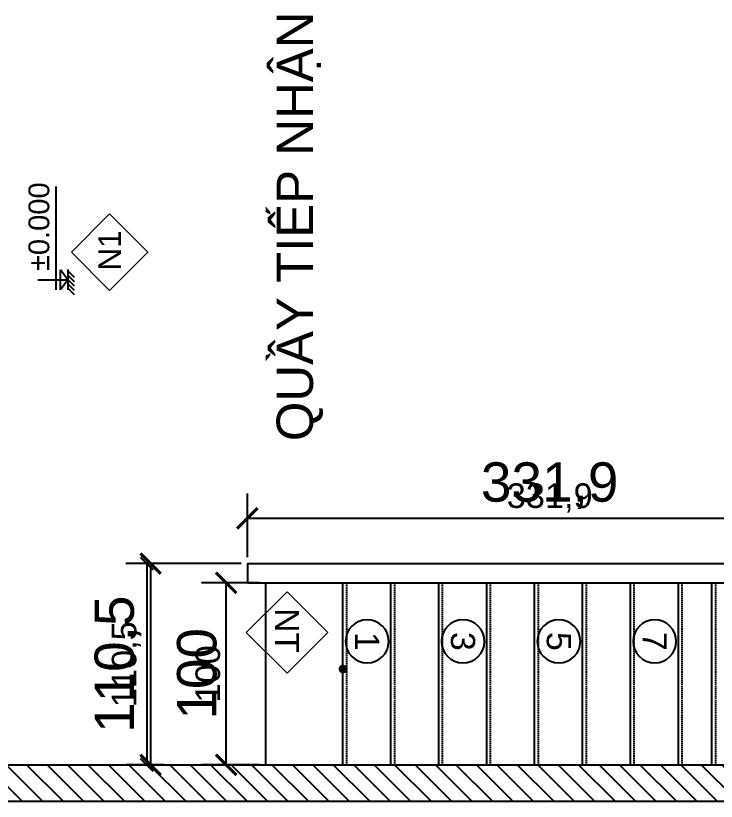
# Model space of a CAD drawing. Header units: millimetres. Extents: x -26398 to 135532, y -376633 to 43268.
# Drawn here: x 7667.9 to 8052.6, y -358874.9 to -358443.5 of the extents above; entities that cross this region are included whole.
import ezdxf
from ezdxf.enums import TextEntityAlignment as Align

# ---------------------------------------------------------------- set-up
doc = ezdxf.new("R2010")
doc.units = ezdxf.units.MM
doc.linetypes.add('HIDDEN', pattern=[0.375, 0.25, -0.125])
for name, color, linetype in [('0 @ 5', 7, 'Continuous'), ('0 @ 8', 7, 'Continuous'), ('A2-NETCAT 3B', 7, 'Continuous'), ('A3-NETTHAY', 4, 'Continuous'), ('A5-KICHTHUOC', 251, 'Continuous'), ('A7-NETKHUAT', 252, 'HIDDEN'), ('DIM', 7, 'Continuous'), ('GHICHU', 40, 'Continuous'), ('TƯỜNG', 52, 'Continuous')]:
    doc.layers.add(name, color=color, linetype=linetype)
doc.layers.add('A6-GHICHU', color=147, linetype='Continuous', lineweight=20)
doc.styles.add('GHICHU35', font='', dxfattribs={"width": 0.9, "height": 350})
doc.styles.get("Standard").update_dxf_attribs({"font": 'arial.ttf'})
doc.styles.add('TUANH', font='')
doc.styles.add('VHELVEN', font='')
doc.styles.get('GHICHU35').set_extended_font_data('VNI-Helve')
doc.styles.get('TUANH').set_extended_font_data('VNI-Helve-Condense', bold=True)
doc.styles.get('VHELVEN').set_extended_font_data('VNI-Helve')
doc.dimstyles.new('SCALE dimmatbang', dxfattribs={"dimscale": 70, "dimtxt": 2.7, "dimasz": 1.4, "dimexe": 1.7, "dimexo": 0.7, "dimtad": 1, "dimtoh": 1, "dimdec": 1, "dimtxsty": 'Standard', "dimblk": 'ARCHTICK', "dimcen": 2.5, "dimclrd": 1, "dimclre": 256, "dimadec": 0, "dimazin": 0, "dimtfac": 1, "dimtdec": 1, "dimtmove": 0, "dimatfit": 3, "dimfxl": 1, "dimarcsym": 0})

# ---------------------------------------------------------------- blocks, each defined once
blk = doc.blocks.new('1-cote nen')
for p, q in [((-1.8, 267.2), (-1.8, 0)), ((-91.4, 101.9), (827.5, 101.9)), ((-1.8, 0), (-91.4, 62.9)), ((-91.4, 62.9), (87.7, 62.9)), ((89.6, 0), (-91.4, 0)), ((-1.8, 0), (87.7, 62.9)), ((-137.3, -60), (-77.3, 0)), ((-98.7, -60), (-38.7, 0)), ((-60, -60), (0, 0)), ((-21.3, -60), (38.7, 0)), ((17.3, -60), (77.3, 0))]:
    blk.add_line(p, q)
at = {"ltscale": 50, "style": 'GHICHU35', "width": 0.9}
blk.add_attdef('%%P0.000', (75.5, 163.9), '', height=187.5, dxfattribs=at)
blk = doc.blocks.new('TRUCCOT')
blk.add_circle((0, -390), 250)
at = {"style": 'VHELVEN'}
blk.add_attdef('TRUC', text='', height=280, dxfattribs=at).set_placement((0, -390), align=Align.MIDDLE_CENTER)
blk = doc.blocks.new('_ArchTick')
at = {"color": 0, "linetype": 'ByBlock', "const_width": 0.15}
blk.add_lwpolyline([(-0.5, -0.5), (0.5, 0.5)], dxfattribs=at)
blk = doc.blocks.new('*D8470')
at = {"lineweight": -2, "transparency": 16777216}
for p, q in [((7795.14, -358738.82), (7795.14, -358705.98)), ((8127.05, -358738.82), (8127.05, -358705.98))]:
    blk.add_line(p, q, dxfattribs=at)
at = {"color": 1, "lineweight": -2, "transparency": 16777216}
blk.add_line((8127.05, -358719.58), (7795.14, -358719.58), dxfattribs=at)
at = {"layer": 'DEFPOINTS', "color": 0, "transparency": 16777216}
for p in [(7795.14, -358719.58), (7795.14, -358744.42), (8127.05, -358744.42)]:
    blk.add_point(p, dxfattribs=at)
at = {"color": 1, "lineweight": -2, "transparency": 16777216, "xscale": 11.2, "yscale": 11.2, "zscale": 11.2, "rotation": 180}
blk.add_blockref('_ArchTick', (7795.14, -358719.58), dxfattribs=at)
at = {"color": 1, "lineweight": -2, "transparency": 16777216, "xscale": 11.2, "yscale": 11.2, "zscale": 11.2}
blk.add_blockref('_ArchTick', (8127.05, -358719.58), dxfattribs=at)
at = {"color": 0, "transparency": 16777216, "insert": (7961.1, -358701.6), "char_height": 21.6, "attachment_point": 5}
blk.add_mtext('331,9', dxfattribs=at)
blk = doc.blocks.new('*D8471')
at = {"lineweight": -2, "transparency": 16777216}
for p, q in [((7795.14, -358740.92), (7795.14, -358711.08)), ((8127.05, -358740.92), (8127.05, -358711.08))]:
    blk.add_line(p, q, dxfattribs=at)
at = {"color": 1, "lineweight": -2, "transparency": 16777216}
blk.add_line((8127.05, -358719.58), (7795.14, -358719.58), dxfattribs=at)
at = {"layer": 'DEFPOINTS', "color": 0, "transparency": 16777216}
for p in [(7795.14, -358719.58), (7795.14, -358744.42), (8127.05, -358744.42)]:
    blk.add_point(p, dxfattribs=at)
at = {"color": 1, "lineweight": -2, "transparency": 16777216, "xscale": 7, "yscale": 7, "zscale": 7, "rotation": 180}
blk.add_blockref('_ArchTick', (7795.14, -358719.58), dxfattribs=at)
at = {"color": 1, "lineweight": -2, "transparency": 16777216, "xscale": 7, "yscale": 7, "zscale": 7}
blk.add_blockref('_ArchTick', (8127.05, -358719.58), dxfattribs=at)
at = {"color": 0, "transparency": 16777216, "insert": (7961.1, -358708.34), "char_height": 13.5, "attachment_point": 5}
blk.add_mtext('331,9', dxfattribs=at)
blk = doc.blocks.new('*D8472')
at = {"lineweight": -2, "transparency": 16777216}
for p, q in [((7789.54, -358744.42), (7728.4, -358744.42)), ((7747.16, -358854.95), (7728.4, -358854.95))]:
    blk.add_line(p, q, dxfattribs=at)
at = {"color": 1, "lineweight": -2, "transparency": 16777216}
blk.add_line((7742, -358744.42), (7742, -358854.95), dxfattribs=at)
at = {"layer": 'DEFPOINTS', "color": 0, "transparency": 16777216}
for p in [(7795.14, -358744.42), (7742, -358854.95), (7752.76, -358854.95)]:
    blk.add_point(p, dxfattribs=at)
at = {"color": 1, "lineweight": -2, "transparency": 16777216, "xscale": 11.2, "yscale": 11.2, "zscale": 11.2}
for p, rotation in [((7742, -358744.42), 90), ((7742, -358854.95), 270)]:
    blk.add_blockref('_ArchTick', p, dxfattribs=dict(at, rotation=rotation))
at = {"color": 0, "transparency": 16777216, "insert": (7724.02, -358799.69), "char_height": 21.6, "attachment_point": 5, "rotation": 90}
blk.add_mtext('110,5', dxfattribs=at)
blk = doc.blocks.new('*D8473')
at = {"lineweight": -2, "transparency": 16777216}
for p, q in [((7791.64, -358744.42), (7731.42, -358744.42)), ((7749.26, -358854.95), (7731.42, -358854.95))]:
    blk.add_line(p, q, dxfattribs=at)
at = {"color": 1, "lineweight": -2, "transparency": 16777216}
blk.add_line((7739.92, -358744.42), (7739.92, -358854.95), dxfattribs=at)
at = {"layer": 'DEFPOINTS', "color": 0, "transparency": 16777216}
for p in [(7795.14, -358744.42), (7739.92, -358854.95), (7752.76, -358854.95)]:
    blk.add_point(p, dxfattribs=at)
at = {"color": 1, "lineweight": -2, "transparency": 16777216, "xscale": 7, "yscale": 7, "zscale": 7}
for p, rotation in [((7739.92, -358744.42), 90), ((7739.92, -358854.95), 270)]:
    blk.add_blockref('_ArchTick', p, dxfattribs=dict(at, rotation=rotation))
at = {"color": 0, "transparency": 16777216, "insert": (7728.68, -358799.69), "char_height": 13.5, "attachment_point": 5, "rotation": 90}
blk.add_mtext('110,5', dxfattribs=at)
blk = doc.blocks.new('*D8462')
at = {"lineweight": -2, "transparency": 16777216}
for p, q in [((7799.59, -358754.95), (7769.87, -358754.95)), ((7799.54, -358854.95), (7769.87, -358854.95))]:
    blk.add_line(p, q, dxfattribs=at)
at = {"color": 1, "lineweight": -2, "transparency": 16777216}
blk.add_line((7783.47, -358854.95), (7783.47, -358754.95), dxfattribs=at)
at = {"layer": 'DEFPOINTS', "color": 0, "transparency": 16777216}
for p in [(7783.47, -358754.95), (7805.19, -358754.95), (7805.14, -358854.95)]:
    blk.add_point(p, dxfattribs=at)
at = {"color": 1, "lineweight": -2, "transparency": 16777216, "xscale": 11.2, "yscale": 11.2, "zscale": 11.2}
for p, rotation in [((7783.47, -358754.95), 90), ((7783.47, -358854.95), 270)]:
    blk.add_blockref('_ArchTick', p, dxfattribs=dict(at, rotation=rotation))
at = {"color": 0, "transparency": 16777216, "insert": (7767.44, -358804.95), "char_height": 21.6, "attachment_point": 5, "rotation": 90}
blk.add_mtext('100', dxfattribs=at)
blk = doc.blocks.new('*D8463')
at = {"lineweight": -2, "transparency": 16777216}
for p, q in [((7801.69, -358754.95), (7774.97, -358754.95)), ((7801.64, -358854.95), (7774.97, -358854.95))]:
    blk.add_line(p, q, dxfattribs=at)
at = {"color": 1, "lineweight": -2, "transparency": 16777216}
blk.add_line((7783.47, -358854.95), (7783.47, -358754.95), dxfattribs=at)
at = {"layer": 'DEFPOINTS', "color": 0, "transparency": 16777216}
for p in [(7783.47, -358754.95), (7805.19, -358754.95), (7805.14, -358854.95)]:
    blk.add_point(p, dxfattribs=at)
at = {"color": 1, "lineweight": -2, "transparency": 16777216, "xscale": 7, "yscale": 7, "zscale": 7}
for p, rotation in [((7783.47, -358754.95), 90), ((7783.47, -358854.95), 270)]:
    blk.add_blockref('_ArchTick', p, dxfattribs=dict(at, rotation=rotation))
at = {"color": 0, "transparency": 16777216, "insert": (7773.45, -358804.95), "char_height": 13.5, "attachment_point": 5, "rotation": 90}
blk.add_mtext('100', dxfattribs=at)
blk = doc.blocks.new('*U9334')
at = {"layer": '0 @ 5'}
dim = blk.add_linear_dim(base=(7795.14, -358719.58), p1=(8127.05, -358744.42), p2=(7795.14, -358744.42), dimstyle='SCALE dimmatbang', override={"dimscale": 5, "dimtix": 0, "dimtofl": 1, "dimtmove": 0, "dimatfit": 3}, dxfattribs=at)
dim.commit()
dim.dimension.update_dxf_attribs({"geometry": '*D8471', "text_midpoint": (7961.1, -358708.34)})
at = {"layer": '0 @ 8'}
dim = blk.add_linear_dim(base=(7795.14, -358719.58), p1=(8127.05, -358744.42), p2=(7795.14, -358744.42), dimstyle='SCALE dimmatbang', override={"dimscale": 8, "dimtix": 0, "dimtofl": 1, "dimtmove": 0, "dimatfit": 3}, dxfattribs=at)
dim.commit()
dim.dimension.update_dxf_attribs({"geometry": '*D8470', "text_midpoint": (7961.1, -358701.6)})
blk = doc.blocks.new('*U9335')
at = {"layer": '0 @ 5'}
dim = blk.add_linear_dim(base=(7739.92, -358854.95), p1=(7795.14, -358744.42), p2=(7752.76, -358854.95), angle=90, dimstyle='SCALE dimmatbang', override={"dimscale": 5, "dimtix": 0, "dimtofl": 1, "dimtmove": 0, "dimatfit": 3}, dxfattribs=at)
dim.commit()
dim.dimension.update_dxf_attribs({"geometry": '*D8473', "text_midpoint": (7728.68, -358799.69)})
at = {"layer": '0 @ 8'}
dim = blk.add_linear_dim(base=(7742, -358854.95), p1=(7795.14, -358744.42), p2=(7752.76, -358854.95), angle=90, dimstyle='SCALE dimmatbang', override={"dimscale": 8, "dimtix": 0, "dimtofl": 1, "dimtmove": 0, "dimatfit": 3}, dxfattribs=at)
dim.commit()
dim.dimension.update_dxf_attribs({"geometry": '*D8472', "text_midpoint": (7724.02, -358799.69)})
blk = doc.blocks.new('*U9336')
at = {"layer": '0 @ 5'}
dim = blk.add_linear_dim(base=(7783.47, -358754.95), p1=(7805.14, -358854.95), p2=(7805.19, -358754.95), angle=90, dimstyle='SCALE dimmatbang', override={"dimscale": 5, "dimtix": 0, "dimtofl": 1, "dimtmove": 0, "dimatfit": 3}, dxfattribs=at)
dim.commit()
dim.dimension.update_dxf_attribs({"geometry": '*D8463', "text_midpoint": (7773.45, -358804.95)})
at = {"layer": '0 @ 8'}
dim = blk.add_linear_dim(base=(7783.47, -358754.95), p1=(7805.14, -358854.95), p2=(7805.19, -358754.95), angle=90, dimstyle='SCALE dimmatbang', override={"dimscale": 8, "dimtix": 0, "dimtofl": 1, "dimtmove": 0, "dimatfit": 3}, dxfattribs=at)
dim.commit()
dim.dimension.update_dxf_attribs({"geometry": '*D8462', "text_midpoint": (7767.44, -358804.95)})

msp = doc.modelspace()

# ---------------------------------------------------------------- hatches: boundary and pattern name
at = {"layer": 'TƯỜNG'}
h = msp.add_hatch(dxfattribs=at)
h.set_pattern_fill('ANSI31', color=256, scale=2.5, angle=90)
h.set_pattern_definition([(135, (-202.924, -361103.396), (-5.61266, -5.61266), [])])
h.paths.add_polyline_path([(10837.05, -358854.95), (10837.05, -358874.95), (11027.42, -358874.95), (11027.42, -358854.95)])
h.paths.add_polyline_path([(10817.05, -358484.95), (10817.05, -358854.95), (10837.05, -358854.95), (10837.05, -358484.95)])
h.paths.add_polyline_path([(10637.05, -358854.95), (10452.05, -358854.95), (10452.05, -358874.95), (10817.05, -358874.95), (10817.05, -358854.95)])
h.paths.add_polyline_path([(11057.42, -358854.95), (11057.42, -358874.95), (11237.05, -358874.95), (11237.05, -358854.95)])
h.paths.add_polyline_path([(11237.05, -358854.95), (11237.05, -358874.95), (11417.05, -358874.95), (11417.05, -358854.95)])
h.paths.add_polyline_path([(10052.05, -358854.95), (10052.05, -358874.95), (10422.05, -358874.95), (10422.05, -358854.95)])
h.paths.add_polyline_path([(9452.05, -358854.95), (9452.05, -358874.95), (10022.05, -358874.95), (10022.05, -358854.95)])
h.paths.add_polyline_path([(9152.05, -358854.95), (9152.05, -358874.95), (9422.05, -358874.95), (9422.05, -358860.23), (9416.76, -358854.95)])
h.paths.add_polyline_path([(8852.05, -358854.95), (8852.05, -358873.95), (8853.05, -358874.95), (9122.05, -358874.95), (9122.05, -358854.95)])
h.paths.add_polyline_path([(8257.05, -358854.95), (8257.05, -358874.95), (8822.05, -358874.95), (8822.05, -358855.17), (8821.82, -358854.95)])
h.paths.add_polyline_path([(7936.42, -358854.95), (7437.05, -358854.95), (7437.05, -358874.95), (8237.05, -358874.95), (8237.05, -358854.95), (8042.05, -358854.95)])

# ---------------------------------------------------------------- linework, layer by layer
at = {"layer": 'A2-NETCAT 3B'}
for p, q in [((7795.14, -358744.42), (8127.05, -358744.42)), ((7795.14, -358754.95), (8137.05, -358754.95))]:
    msp.add_line(p, q, dxfattribs=at)
at = {"layer": 'A3-NETTHAY'}
for p, q in [((7847.57, -358854.95), (7847.57, -358754.95)), ((7873.89, -358854.95), (7873.89, -358754.95)), ((7900.2, -358854.95), (7900.2, -358754.95)), ((7926.52, -358854.95), (7926.52, -358754.95)), ((7952.84, -358854.95), (7952.84, -358754.95)), ((7979.15, -358854.95), (7979.15, -358754.95)), ((8005.47, -358854.95), (8005.47, -358754.95)), ((8031.78, -358854.95), (8031.78, -358754.95)), ((8050.2, -358854.95), (8050.2, -358754.95))]:
    msp.add_line(p, q, dxfattribs=at)
msp.add_lwpolyline([(7805.19, -358754.95), (8137.05, -358754.95), (8137.05, -358517.98)], dxfattribs=at)
at = {"layer": 'A5-KICHTHUOC', "const_width": 2.37}
msp.add_lwpolyline([(7846.39, -358802.32, -1), (7848.76, -358802.32, -1)], format="xyb", close=True, dxfattribs=at)
at = {"layer": 'A6-GHICHU', "ltscale": 0.5}
for points in [[(7740.52, -358573.38), (7719.5, -358552.37), (7698.49, -358573.38), (7719.5, -358594.4)], [(7794.54, -358782.19), (7816.87, -358759.86), (7839.2, -358782.19), (7816.87, -358804.52)]]:
    msp.add_lwpolyline(points, close=True, dxfattribs=at)
at = {"layer": 'A7-NETKHUAT', "ltscale": 3}
for p, q in [((7849.68, -358854.95), (7849.68, -358754.95)), ((7875.99, -358854.95), (7875.99, -358754.95)), ((7902.31, -358854.95), (7902.31, -358754.95)), ((7928.63, -358854.95), (7928.63, -358754.95)), ((7954.94, -358854.95), (7954.94, -358754.95)), ((7981.26, -358854.95), (7981.26, -358754.95)), ((8007.57, -358854.95), (8007.57, -358754.95)), ((8033.89, -358854.95), (8033.89, -358754.95)), ((8052.31, -358854.95), (8052.31, -358754.95))]:
    msp.add_line(p, q, dxfattribs=at)
at = {"layer": 'DIM'}
for p, q in [((7795.14, -358744.42), (7795.14, -358754.95)), ((7805.14, -358754.95), (7805.14, -358854.95))]:
    msp.add_line(p, q, dxfattribs=at)
at = {"layer": 'TƯỜNG'}
for p, q in [((7437.05, -358854.95), (11237.05, -358854.95)), ((7437.05, -358874.95), (11237.05, -358874.95))]:
    msp.add_line(p, q, dxfattribs=at)

# ---------------------------------------------------------------- block references
for name in ['*U9334', '*U9335', '*U9336']:
    msp.add_blockref(name, (0, 0))
at = {"layer": 'A5-KICHTHUOC', "ltscale": 0.5}
ref = msp.add_blockref('1-cote nen', (7696.48, -358588.41), dxfattribs=dict(at, xscale=0.06173531862781489, yscale=0.06173531862781489, zscale=0.06173531862781489, rotation=90))
ref.add_attrib('%%P0.000', '%%P0.000', (7686.36, -358583.75), dxfattribs={"layer": '0', "color": 4, "ltscale": 50, "height": 11.432, "rotation": 90})
at = {"layer": 'A5-KICHTHUOC'}
ref = msp.add_blockref('TRUCCOT', (7879.34, -358787.11), dxfattribs=dict(at, xscale=-0.0473684210526315, yscale=0.0473684210526315, zscale=0.0473684210526315, rotation=270))
ref.add_attrib('TRUC', '1', dxfattribs={"layer": 'GHICHU', "color": 0, "height": 13.26, "rotation": 270, "style": 'VHELVEN'}).set_placement((7860.87, -358787.11), align=Align.MIDDLE_CENTER)
ref = msp.add_blockref('TRUCCOT', (7931.97, -358787.11), dxfattribs=dict(at, xscale=-0.0473684210526315, yscale=0.0473684210526315, zscale=0.0473684210526315, rotation=270))
ref.add_attrib('TRUC', '3', dxfattribs={"layer": 'GHICHU', "color": 0, "height": 13.26, "rotation": 270, "style": 'VHELVEN'}).set_placement((7913.5, -358787.11), align=Align.MIDDLE_CENTER)
ref = msp.add_blockref('TRUCCOT', (7984.6, -358787.11), dxfattribs=dict(at, xscale=-0.0473684210526315, yscale=0.0473684210526315, zscale=0.0473684210526315, rotation=270))
ref.add_attrib('TRUC', '5', dxfattribs={"layer": 'GHICHU', "color": 0, "height": 13.26, "rotation": 270, "style": 'VHELVEN'}).set_placement((7966.13, -358787.11), align=Align.MIDDLE_CENTER)
ref = msp.add_blockref('TRUCCOT', (8037.23, -358787.11), dxfattribs=dict(at, xscale=-0.0473684210526315, yscale=0.0473684210526315, zscale=0.0473684210526315, rotation=270))
ref.add_attrib('TRUC', '7', dxfattribs={"layer": 'GHICHU', "color": 0, "height": 13.26, "rotation": 270, "style": 'VHELVEN'}).set_placement((8018.76, -358787.11), align=Align.MIDDLE_CENTER)

# ---------------------------------------------------------------- texts
msp.add_text('QUẦY TIẾP NHẬN', height=20, rotation=90).set_placement((7821.15, -358559.2), align=Align.MIDDLE_CENTER)
at = {"layer": 'A6-GHICHU', "ltscale": 0.5, "attachment_point": 5, "style": 'TUANH'}
for s, insert, char_height, rotation in [('{\\fArial|b0|i0|c0|p34;N1}', (7719.48, -358572.45), 12.3835, 90), ('{\\fArial|b0|i0|c0|p34;NT}', (7816.9, -358781.2), 13.1579, 270)]:
    msp.add_mtext(s, dxfattribs=dict(at, insert=insert, char_height=char_height, rotation=rotation))

doc.saveas('drawing.dxf')
